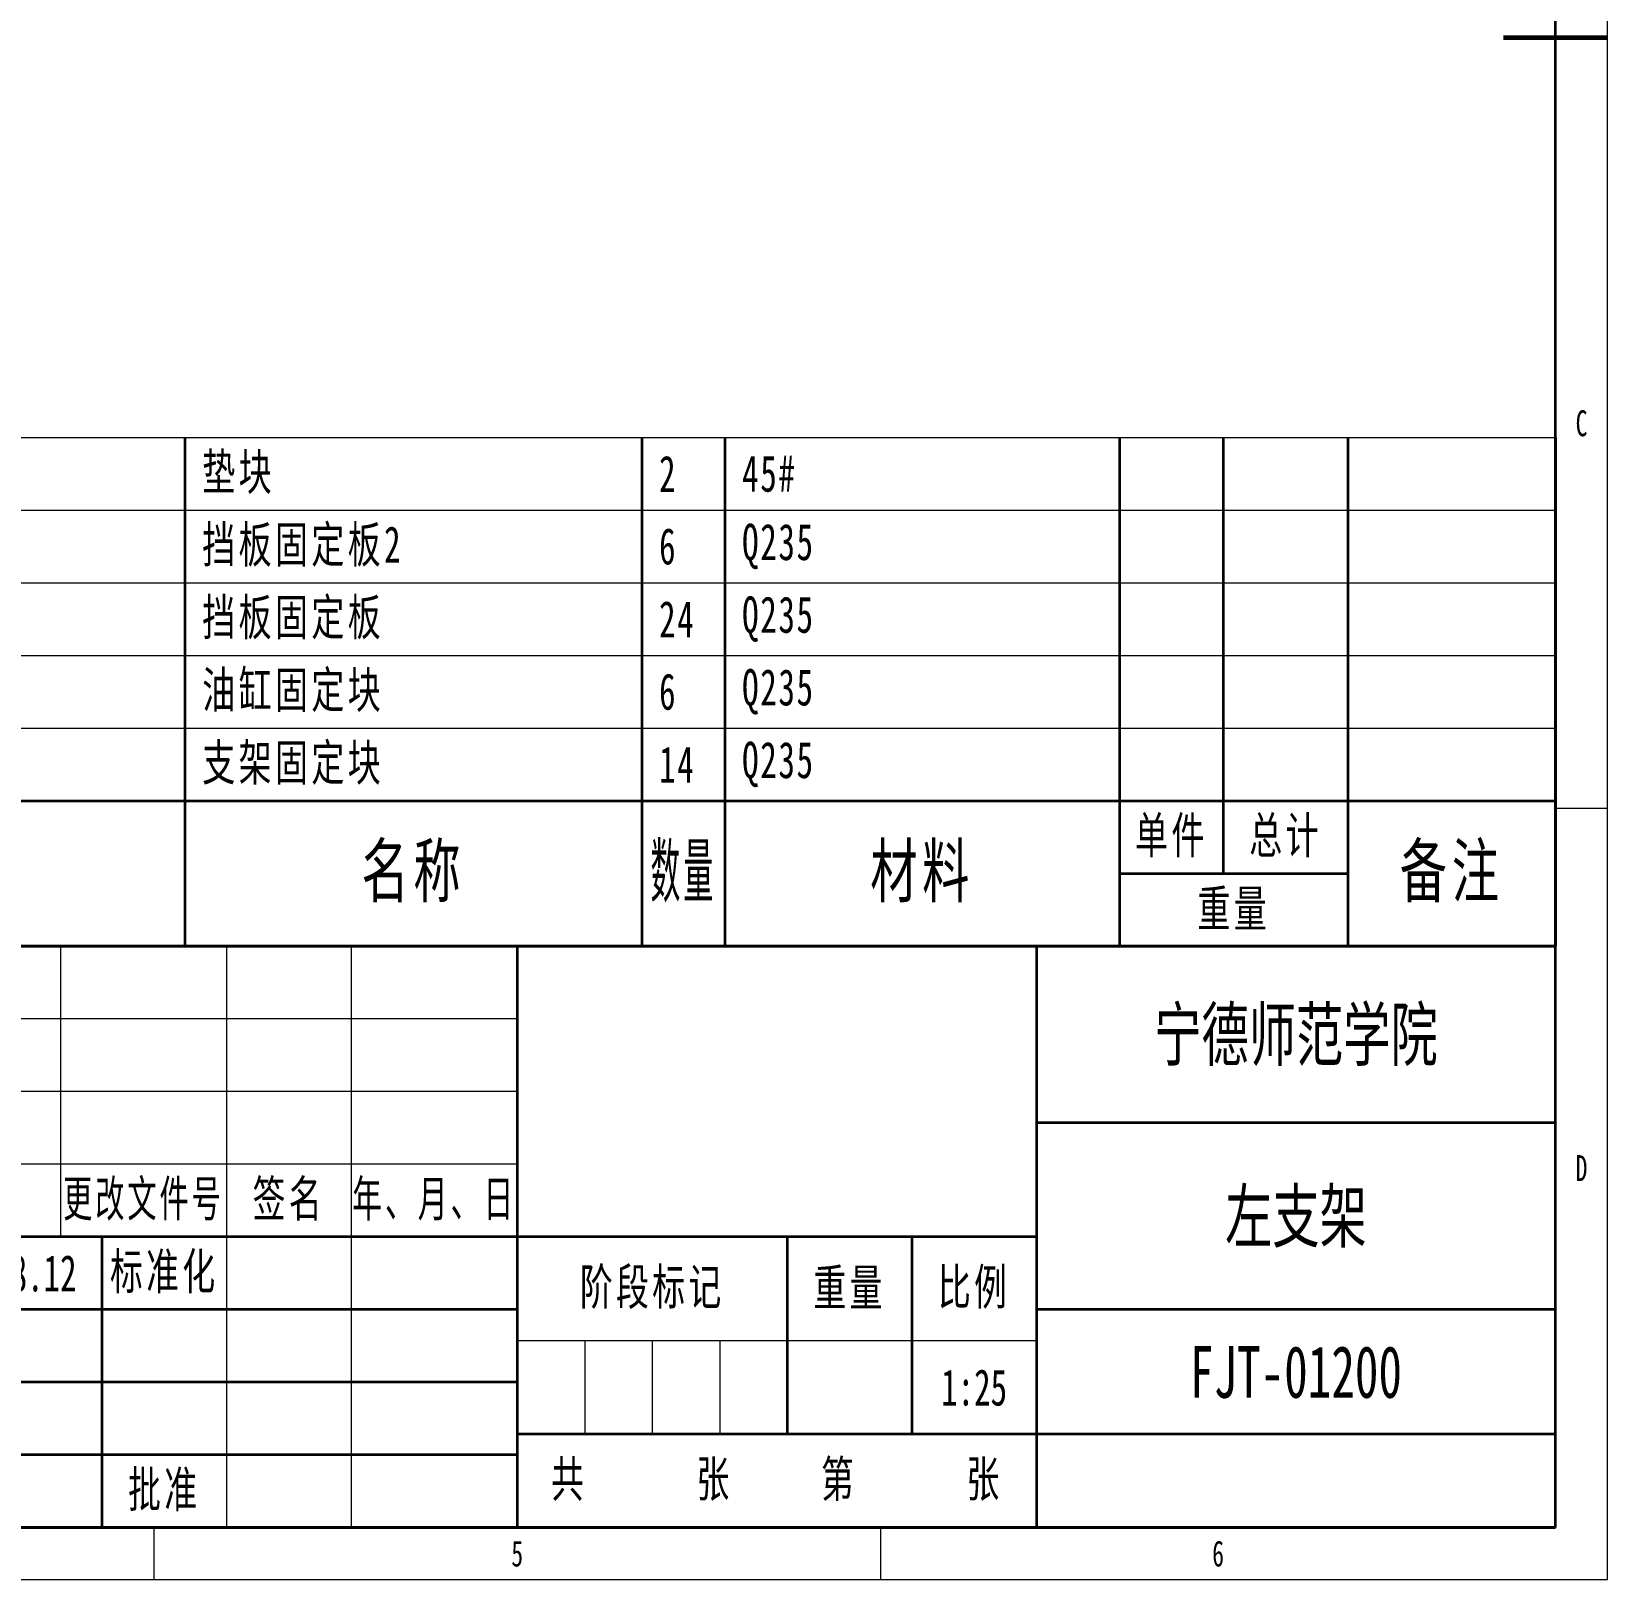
# Model space of a CAD drawing. Header units: millimetres. Extents: x -5250 to 5250, y -3712 to 3712.
# Drawn here: x 1456 to 5250, y -3712 to 15 of the extents above; entities that cross this region are included whole.
import ezdxf
from ezdxf.enums import TextEntityAlignment as Align

# ---------------------------------------------------------------- set-up
doc = ezdxf.new("R2010")
doc.units = ezdxf.units.MM
for name, color, linetype, lineweight in [('尺寸线层', 3, 'Continuous', 18), ('粗实线层', 7, 'Continuous', 35), ('细实线层', 7, 'Continuous', 18)]:
    doc.layers.add(name, color=color, linetype=linetype, lineweight=lineweight)
doc.styles.add('标准', font='', dxfattribs={"width": 0.667})
doc.styles.get('标准').set_extended_font_data('宋体')

# ---------------------------------------------------------------- blocks, each defined once
blk = doc.blocks.new('$CAXA_FRAME_13B17AC1$')
at = {"layer": '粗实线层'}
for p, q in [((205, -143.5), (205, 143.5)), ((-185, -143.5), (205, -143.5))]:
    blk.add_line(p, q, dxfattribs=at)
at = {"layer": '粗实线层', "lineweight": 60}
blk.add_line((210, 0), (200, 0), dxfattribs=at)
at = {"layer": '细实线层'}
for p, q in [((210, -148.5), (210, 148.5)), ((210, -74.25), (205, -74.25)), ((70, -143.5), (70, -148.5)), ((140, -143.5), (140, -148.5)), ((-210, -148.5), (210, -148.5))]:
    blk.add_line(p, q, dxfattribs=at)
at = {"layer": '尺寸线层', "style": '标准', "width": 0.667}
for tag, p in [('T1', (-162.5, 146)), ('T2', (-105, 146)), ('T3', (-35, 146)), ('T4', (35, 146)), ('T5', (105, 146)), ('T6', (172.5, 146)), ('L1', (-187.5, 108.875)), ('R1', (207.5, 108.875)), ('L2', (-187.5, 37.125)), ('R2', (207.5, 37.125)), ('L3', (-187.5, -37.125)), ('R3', (207.5, -37.125)), ('L4', (-187.5, -108.875)), ('R4', (207.5, -108.875)), ('B1', (-162.5, -146)), ('B2', (-105, -146)), ('B3', (-35, -146)), ('B4', (35, -146)), ('B5', (105, -146)), ('B6', (172.5, -146))]:
    blk.add_attdef(tag, text='', height=2.595, dxfattribs=at).set_placement(p, align=Align.MIDDLE_CENTER)
blk = doc.blocks.new('$CAXA_TITLE_151E506F$')
at = {"layer": '粗实线层'}
for p, q in [((0, 56), (-180, 56)), ((-100, 56), (-100, 0)), ((-50, 56), (-50, 0)), ((0, 0), (0, 56)), ((0, 39), (-50, 39)), ((-50, 28), (-180, 28)), ((-140, 28), (-140, 0)), ((-74, 28), (-74, 9)), ((-62, 28), (-62, 9)), ((-100, 21), (-180, 21)), ((0, 21), (-50, 21)), ((-100, 14), (-180, 14)), ((0, 9), (-100, 9)), ((-100, 7), (-180, 7)), ((0, 0), (-180, 0))]:
    blk.add_line(p, q, dxfattribs=at)
at = {"layer": '细实线层'}
for p, q in [((-144, 56), (-144, 28)), ((-128, 56), (-128, 0)), ((-116, 56), (-116, 0)), ((-100, 49), (-180, 49)), ((-100, 42), (-180, 42)), ((-100, 35), (-180, 35)), ((-50, 18), (-100, 18)), ((-93.5, 18), (-93.5, 9)), ((-87, 18), (-87, 9)), ((-80.5, 18), (-80.5, 9))]:
    blk.add_line(p, q, dxfattribs=at)
at = {"layer": '尺寸线层', "attachment_point": 5, "line_spacing_factor": 0.963108, "style": '标准'}
for s, insert, char_height, width in [('\\T1.1;{\\W0.592404;更改文件号}', (-136, 31.5), 3.4806, 30), ('\\T1.1;签名', (-122, 31.5), 3.481, 22), ('\\T1.1;{\\W0.605422;年、月、日}', (-108, 31.5), 3.4806, 30), ('\\T1.1;标准化', (-134, 24.5), 3.481, 22), ('\\T1.1;阶段标记', (-87, 23), 3.481, 50), ('\\T1.1;重量', (-68, 23), 3.481, 22), ('\\T1.1;比例', (-56, 23), 3.481, 22), ('\\T1.1;共', (-95, 4.5), 3.481, 8), ('\\T1.1;张', (-81, 4.5), 3.481, 8), ('\\T1.1;第', (-69, 4.5), 3.481, 8), ('\\T1.1;张', (-55, 4.5), 3.481, 8), ('\\T1.1;批准', (-134, 3.5), 3.481, 22)]:
    blk.add_mtext(s, dxfattribs=dict(at, insert=insert, char_height=char_height, width=width))
at = {"layer": '尺寸线层', "style": '标准'}
for tag, height, width, p in [('标记C', 3.63, 0.664996, (-175, 52.5)), ('处数C', 3.63, 0.664996, (-165, 52.5)), ('分区C', 3.63, 0.667, (-152, 52.5)), ('更改文件号C', 3.63, 0.498314, (-136, 52.5)), ('更改签名C', 3.63, 0.447537, (-122, 52.5)), ('更改日期C', 3.63, 0.610278, (-108, 52.5)), ('单位名称', 5.19, 0.667, (-25, 47.5)), ('标记B', 3.63, 0.664996, (-175, 45.5)), ('处数B', 3.63, 0.664996, (-165, 45.5)), ('分区B', 3.63, 0.667, (-152, 45.5)), ('更改文件号B', 3.63, 0.498314, (-136, 45.5)), ('更改签名B', 3.63, 0.447537, (-122, 45.5)), ('更改日期B', 3.63, 0.610278, (-108, 45.5)), ('材料名称', 5.19, 0.667, (-75, 42)), ('标记A', 3.63, 0.664996, (-175, 38.5)), ('处数A', 3.63, 0.664996, (-165, 38.5)), ('分区A', 3.63, 0.667, (-152, 38.5)), ('更改文件号A', 3.63, 0.498314, (-136, 38.5)), ('更改签名A', 3.63, 0.447537, (-122, 38.5)), ('更改日期A', 3.63, 0.610278, (-108, 38.5)), ('图纸名称', 5.19, 0.667, (-25, 30)), ('设计', 3.63, 0.667, (-162, 24.5)), ('设计日期', 3.63, 0.667, (-148, 24.5)), ('标准化', 3.63, 0.667, (-122, 24.5)), ('标准化日期', 3.63, 0.554163, (-108, 24.5)), ('图纸编号', 5.19, 0.667, (-25, 15)), ('阶段标记S', 3.63, 0.223769, (-96.75, 13.5)), ('阶段标记A', 3.63, 0.223769, (-90.25, 13.5)), ('阶段标记B', 3.63, 0.223769, (-83.75, 13.5)), ('阶段标记C', 3.63, 0.223769, (-77.25, 13.5)), ('重量', 3.63, 0.667, (-68, 13.5)), ('图纸比例', 3.63, 0.510551, (-56, 13.5)), ('审核', 3.63, 0.667, (-162, 10.5)), ('审核日期', 3.63, 0.667, (-148, 10.5)), ('页数', 3.63, 0.667, (-88, 4.5)), ('页码', 3.63, 0.667, (-62, 4.5)), ('投影符号', 3.63, 0.667, (-25, 4.5)), ('工艺', 3.63, 0.667, (-162, 3.5)), ('工艺日期', 3.63, 0.667, (-148, 3.5)), ('批准', 3.63, 0.667, (-122, 3.5)), ('批准日期', 3.63, 0.667, (-108, 3.5))]:
    blk.add_attdef(tag, text='', height=height, dxfattribs=dict(at, width=width)).set_placement(p, align=Align.MIDDLE_CENTER)
blk = doc.blocks.new('$CAXA_BOMTABLE_86AFA1F5$')
at = {"layer": '细实线层', "color": 0, "linetype": 'Continuous', "lineweight": 18}
for p, q in [((-4500, 1225), (0, 1225)), ((-4500, 1050), (0, 1050)), ((-4500, 1050), (0, 1050)), ((-4500, 875), (0, 875)), ((-4500, 875), (0, 875)), ((-4500, 700), (0, 700)), ((-4500, 700), (0, 700)), ((-4500, 525), (0, 525)), ((-4500, 525), (0, 525)), ((-4500, 350), (0, 350))]:
    blk.add_line(p, q, dxfattribs=at)
at = {"layer": '细实线层', "color": 0, "linetype": 'Continuous', "lineweight": 35}
for p, q in [((-3300, 1225), (-3300, 1050)), ((-2200, 1225), (-2200, 1050)), ((-2000, 1225), (-2000, 1050)), ((-1050, 1225), (-1050, 1050)), ((-800, 1225), (-800, 1050)), ((-500, 1225), (-500, 1050)), ((0, 1225), (0, 1050)), ((0, 1225), (0, 1050)), ((-3300, 1050), (-3300, 875)), ((-2200, 1050), (-2200, 875)), ((-2000, 1050), (-2000, 875)), ((-1050, 1050), (-1050, 875)), ((-800, 1050), (-800, 875)), ((-500, 1050), (-500, 875)), ((0, 1050), (0, 875)), ((0, 1050), (0, 875)), ((-3300, 875), (-3300, 700)), ((-2200, 875), (-2200, 700)), ((-2000, 875), (-2000, 700)), ((-1050, 875), (-1050, 700)), ((-800, 875), (-800, 700)), ((-500, 875), (-500, 700)), ((0, 875), (0, 700)), ((0, 875), (0, 700)), ((-3300, 700), (-3300, 525)), ((-2200, 700), (-2200, 525)), ((-2000, 700), (-2000, 525)), ((-1050, 700), (-1050, 525)), ((-800, 700), (-800, 525)), ((-500, 700), (-500, 525)), ((0, 700), (0, 525)), ((0, 700), (0, 525)), ((-3300, 525), (-3300, 350)), ((-2200, 525), (-2200, 350)), ((-2000, 525), (-2000, 350)), ((-1050, 525), (-1050, 350)), ((-800, 525), (-800, 350)), ((-500, 525), (-500, 350)), ((0, 525), (0, 350)), ((0, 525), (0, 350)), ((-4500, 350), (0, 350)), ((-3300, 350), (-3300, 0)), ((-2200, 350), (-2200, 0)), ((-2000, 350), (-2000, 0)), ((-1050, 350), (-1050, 0)), ((-800, 350), (-800, 175)), ((-500, 350), (-500, 175)), ((0, 350), (0, 0)), ((-1050, 175), (-500, 175)), ((-500, 175), (-500, 0)), ((-4500, 0), (0, 0))]:
    blk.add_line(p, q, dxfattribs=at)
at = {"layer": '细实线层', "color": 0, "line_spacing_factor": 1.15057, "style": '标准'}
for s, insert, char_height, width, attachment_point in [('\\T1.1;垫块', (-3258.5, 1137.5), 87.5, 2099.5, 4), ('\\T1.1;2', (-2158.5, 1137.5), 87.5, 299.5, 4), ('\\T1.1;45#', (-1958.5, 1137.5), 87.5, 1799.5, 4), ('\\T1.1;挡板固定板2', (-3258.5, 962.5), 87.5, 2099.5, 4), ('\\T1.1;6', (-2158.5, 962.5), 87.5, 299.5, 4), ('\\T1.1;Q235', (-1958.5, 962.5), 87.5, 1799.5, 4), ('\\T1.1;挡板固定板', (-3258.5, 787.5), 87.5, 2099.5, 4), ('\\T1.1;Q235', (-1958.5, 787.5), 87.5, 1799.5, 4), ('\\T1.1;24', (-2158.5, 787.5), 87.5, 299.5, 4), ('\\T1.1;油缸固定块', (-3258.5, 612.5), 87.5, 2099.5, 4), ('\\T1.1;6', (-2158.5, 612.5), 87.5, 299.5, 4), ('\\T1.1;Q235', (-1958.5, 612.5), 87.5, 1799.5, 4), ('\\T1.1;支架固定块', (-3258.5, 437.5), 87.5, 2099.5, 4), ('\\T1.1;Q235', (-1958.5, 437.5), 87.5, 1799.5, 4), ('\\T1.1;14', (-2158.5, 437.5), 87.5, 299.5, 4), ('\\T1.1;单件', (-925, 262.5), 87.5, 418.5, 5), ('\\T1.1;总计', (-650, 262.5), 87.5, 508.5, 5), ('\\T1.1;名称', (-2750, 175), 125, 1917, 5), ('\\T1.1;{\\W0.422936;数量}', (-2100, 175), 125, 297, 5), ('\\T1.1;材料', (-1525, 175), 125, 1647, 5), ('\\T1.1;备注', (-250, 175), 125, 837, 5), ('\\T1.1;重量', (-775, 87.5), 87.5, 958.5, 5)]:
    blk.add_mtext(s, dxfattribs=dict(at, insert=insert, char_height=char_height, width=width, attachment_point=attachment_point))

msp = doc.modelspace()

# ---------------------------------------------------------------- block references
at = {"layer": '粗实线层'}
ref = msp.add_blockref('$CAXA_FRAME_13B17AC1$', (0, 0), dxfattribs=dict(at, xscale=25, yscale=25, zscale=25))
ref.add_attrib('R3', 'C', dxfattribs={"layer": '尺寸线层', "height": 62.5, "style": '标准', "width": 0.667}).set_placement((5187.5, -928.125), align=Align.MIDDLE_CENTER)
ref.add_attrib('R4', 'D', dxfattribs={"layer": '尺寸线层', "height": 62.5, "style": '标准', "width": 0.667}).set_placement((5187.5, -2721.875), align=Align.MIDDLE_CENTER)
ref.add_attrib('B5', '5', dxfattribs={"layer": '尺寸线层', "height": 62.5, "style": '标准', "width": 0.667}).set_placement((2625, -3650), align=Align.MIDDLE_CENTER)
ref.add_attrib('B6', '6', dxfattribs={"layer": '尺寸线层', "height": 62.5, "style": '标准', "width": 0.667}).set_placement((4312.5, -3650), align=Align.MIDDLE_CENTER)
ref = msp.add_blockref('$CAXA_TITLE_151E506F$', (5125, -3587.5), dxfattribs=dict(at, xscale=25, yscale=25, zscale=25))
ref.add_attrib('单位名称', '宁德师范学院', dxfattribs={"layer": '尺寸线层', "height": 125, "style": '标准', "width": 0.667}).set_placement((4500, -2400), align=Align.MIDDLE_CENTER)
ref.add_attrib('图纸名称', '左支架', dxfattribs={"layer": '尺寸线层', "height": 125, "style": '标准', "width": 0.667}).set_placement((4500, -2837.5), align=Align.MIDDLE_CENTER)
ref.add_attrib('图纸编号', 'FJT-01200', dxfattribs={"layer": '尺寸线层', "height": 125, "style": '标准', "width": 0.667}).set_placement((4500, -3212.5), align=Align.MIDDLE_CENTER)
ref.add_attrib('图纸比例', '1:25', dxfattribs={"layer": '尺寸线层', "height": 87.5, "style": '标准', "width": 0.667}).set_placement((3725, -3250), align=Align.MIDDLE_CENTER)
ref.add_attrib('设计日期', '2018.12', dxfattribs={"layer": '尺寸线层', "height": 87.5, "style": '标准', "width": 0.667}).set_placement((1425, -2975), align=Align.MIDDLE_CENTER)
at = {"layer": '细实线层'}
msp.add_blockref('$CAXA_BOMTABLE_86AFA1F5$', (5125, -2187.5), dxfattribs=at)

doc.saveas('drawing.dxf')
